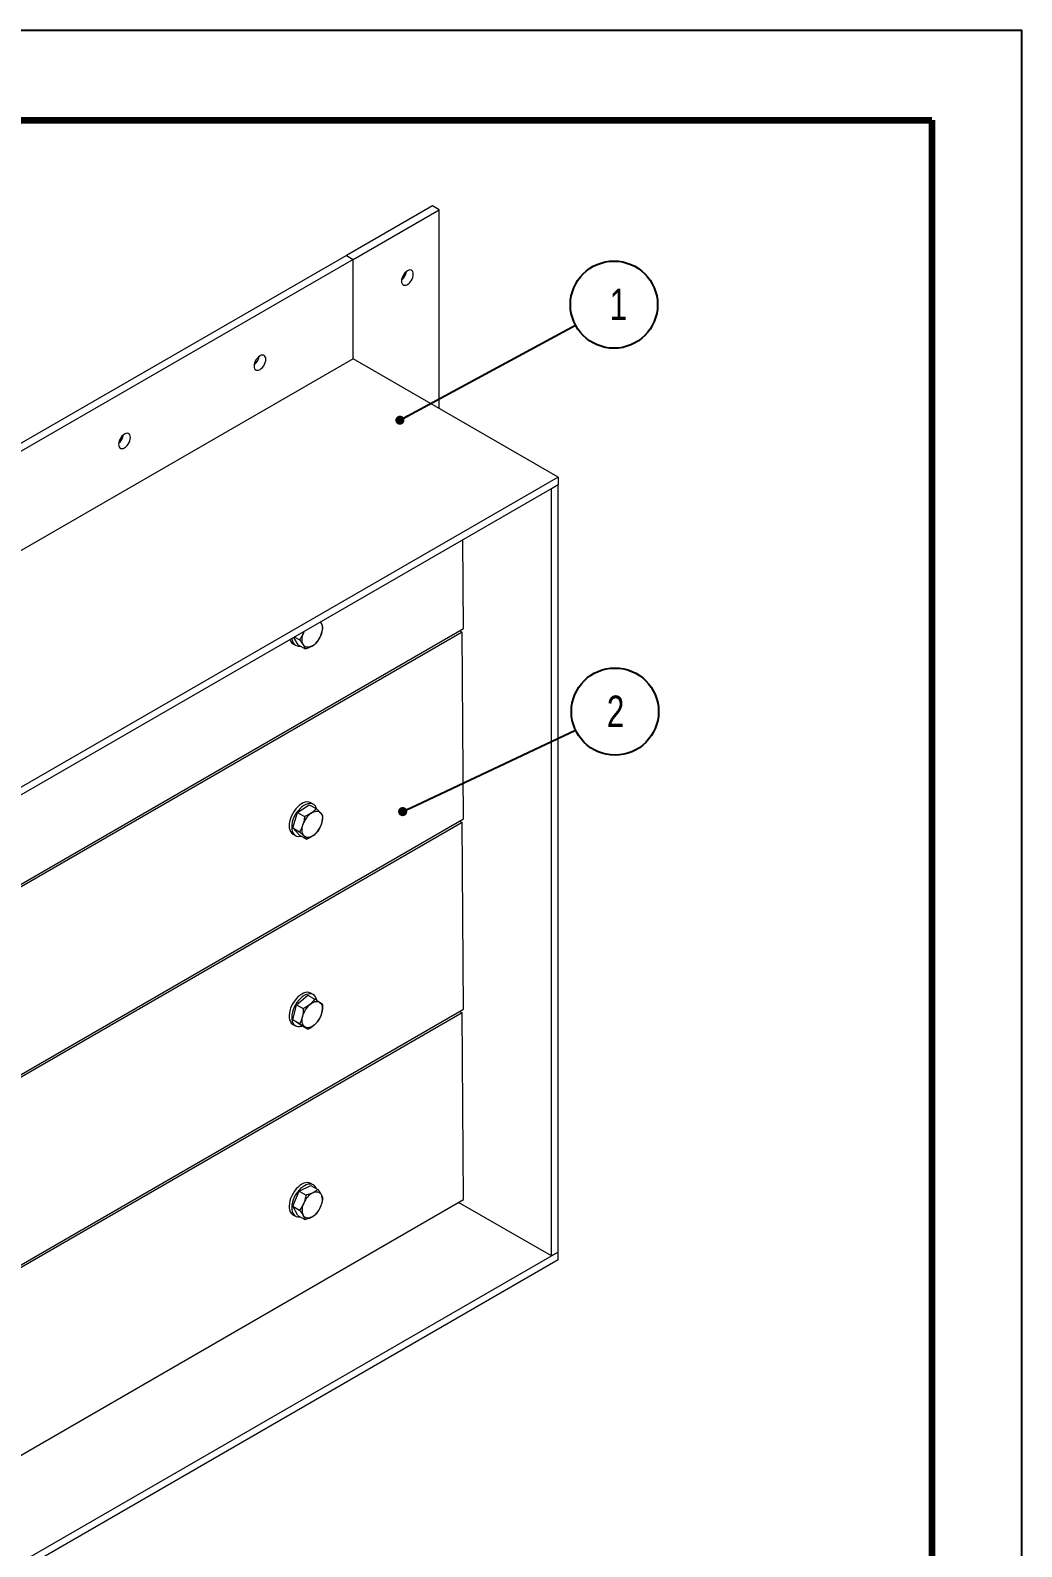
# Model space of a CAD drawing. Header units: millimetres. Extents: x 5983 to 6824, y 1301 to 1895.
# Drawn here: x 6713.9 to 6824.3, y 1726 to 1894.7 of the extents above; entities that cross this region are included whole.
import ezdxf

# ---------------------------------------------------------------- set-up
doc = ezdxf.new("R2010")
doc.units = ezdxf.units.MM
doc.linetypes.add('SLD-Sólida', pattern=[0])
doc.layers.add('FOLHA', color=7, linetype='Continuous')
doc.layers.add('FORMATO', color=90, linetype='SLD-Sólida')
doc.styles.add('SLDTEXTSTYLE5', font='TXT', dxfattribs={"width": 0.75})

msp = doc.modelspace()

# ---------------------------------------------------------------- linework, layer by layer
at = {"linetype": 'SLD-Sólida', "lineweight": 18}
for p, q in [((6758.68, 1875.21), (6749.1, 1869.69)), ((6759.43, 1874.78), (6758.68, 1875.21)), ((6749.85, 1869.25), (6759.43, 1874.78)), ((6759.43, 1852.66), (6759.43, 1874.78)), ((6749.1, 1869.69), (6637.85, 1805.48)), ((6749.85, 1869.25), (6638.6, 1805.05)), ((6749.1, 1869.69), (6749.85, 1869.25)), ((6749.85, 1858.19), (6749.85, 1869.25)), ((6755.24, 1867.02), (6755.22, 1866.85)), ((6755.22, 1866.85), (6755.24, 1866.69)), ((6755.29, 1867.21), (6755.24, 1867.02)), ((6755.24, 1866.69), (6755.29, 1866.55)), ((6755.37, 1867.4), (6755.29, 1867.21)), ((6755.29, 1866.55), (6755.37, 1866.45)), ((6755.47, 1867.58), (6755.37, 1867.4)), ((6755.37, 1866.45), (6755.47, 1866.39)), ((6755.6, 1867.75), (6755.47, 1867.58)), ((6755.74, 1867.88), (6755.6, 1867.75)), ((6755.88, 1867.99), (6755.74, 1867.88)), ((6755.74, 1866.4), (6755.88, 1866.46)), ((6756.03, 1868.05), (6755.88, 1867.99)), ((6755.88, 1866.46), (6756.03, 1866.57)), ((6756.17, 1868.08), (6756.03, 1868.05)), ((6756.03, 1866.57), (6756.17, 1866.7)), ((6756.29, 1868.06), (6756.17, 1868.08)), ((6756.17, 1866.7), (6756.29, 1866.87)), ((6756.4, 1868), (6756.29, 1868.06)), ((6756.29, 1866.87), (6756.4, 1867.05)), ((6756.48, 1867.9), (6756.4, 1868)), ((6756.4, 1867.05), (6756.48, 1867.24)), ((6756.53, 1867.77), (6756.48, 1867.9)), ((6756.48, 1867.24), (6756.53, 1867.43)), ((6756.54, 1867.61), (6756.53, 1867.77)), ((6756.53, 1867.43), (6756.54, 1867.61)), ((6755.47, 1866.39), (6755.6, 1866.37)), ((6755.6, 1866.37), (6755.74, 1866.4)), ((6749.85, 1858.19), (6638.6, 1793.98)), ((6739.07, 1858.12), (6738.96, 1857.94)), ((6739.19, 1858.28), (6739.07, 1858.12)), ((6739.33, 1858.42), (6739.19, 1858.28)), ((6739.48, 1858.52), (6739.33, 1858.42)), ((6739.62, 1858.59), (6739.48, 1858.52)), ((6739.76, 1858.61), (6739.62, 1858.59)), ((6739.89, 1858.59), (6739.76, 1858.61)), ((6739.99, 1858.53), (6739.89, 1858.59)), ((6740.07, 1858.43), (6739.99, 1858.53)), ((6740.12, 1858.3), (6740.07, 1858.43)), ((6740.14, 1858.14), (6740.12, 1858.3)), ((6740.12, 1857.96), (6740.14, 1858.14)), ((6772.66, 1845.02), (6749.85, 1858.19)), ((6738.83, 1857.56), (6738.82, 1857.38)), ((6738.82, 1857.38), (6738.83, 1857.22)), ((6738.88, 1857.75), (6738.83, 1857.56)), ((6738.83, 1857.22), (6738.88, 1857.08)), ((6738.96, 1857.94), (6738.88, 1857.75)), ((6738.88, 1857.08), (6738.96, 1856.99)), ((6738.96, 1856.99), (6739.07, 1856.92)), ((6739.07, 1856.92), (6739.19, 1856.91)), ((6739.19, 1856.91), (6739.33, 1856.93)), ((6739.33, 1856.93), (6739.48, 1857)), ((6739.48, 1857), (6739.62, 1857.1)), ((6739.62, 1857.1), (6739.76, 1857.24)), ((6739.76, 1857.24), (6739.89, 1857.4)), ((6739.89, 1857.4), (6739.99, 1857.58)), ((6739.99, 1857.58), (6740.07, 1857.77)), ((6740.07, 1857.77), (6740.12, 1857.96)), ((6724.11, 1849.57), (6723.98, 1849.41)), ((6724.25, 1849.71), (6724.11, 1849.57)), ((6724.39, 1849.81), (6724.25, 1849.71)), ((6724.54, 1849.88), (6724.39, 1849.81)), ((6724.68, 1849.9), (6724.54, 1849.88)), ((6724.8, 1849.89), (6724.68, 1849.9)), ((6724.91, 1849.82), (6724.8, 1849.89)), ((6724.99, 1849.73), (6724.91, 1849.82)), ((6725.04, 1849.59), (6724.99, 1849.73)), ((6725.05, 1849.43), (6725.04, 1849.59)), ((6723.75, 1848.85), (6723.73, 1848.67)), ((6723.73, 1848.67), (6723.75, 1848.51)), ((6723.8, 1849.04), (6723.75, 1848.85)), ((6723.75, 1848.51), (6723.8, 1848.38)), ((6723.88, 1849.23), (6723.8, 1849.04)), ((6723.8, 1848.38), (6723.88, 1848.28)), ((6723.98, 1849.41), (6723.88, 1849.23)), ((6723.88, 1848.28), (6723.98, 1848.22)), ((6723.98, 1848.22), (6724.11, 1848.2)), ((6724.11, 1848.2), (6724.25, 1848.22)), ((6724.25, 1848.22), (6724.39, 1848.29)), ((6724.39, 1848.29), (6724.54, 1848.39)), ((6724.54, 1848.39), (6724.68, 1848.53)), ((6724.68, 1848.53), (6724.8, 1848.69)), ((6724.8, 1848.69), (6724.91, 1848.87)), ((6724.91, 1848.87), (6724.99, 1849.06)), ((6724.99, 1849.06), (6725.04, 1849.25)), ((6725.04, 1849.25), (6725.05, 1849.43)), ((6772.66, 1845.02), (6664.93, 1782.84)), ((6772.66, 1845.02), (6772.66, 1844.16)), ((6772.66, 1844.16), (6663.98, 1781.43)), ((6772.66, 1844.16), (6771.92, 1843.72)), ((6771.92, 1758.35), (6771.92, 1843.72)), ((6772.66, 1758.78), (6772.66, 1844.16)), ((6762.14, 1828.16), (6762.06, 1838.03)), ((6663.98, 1771.51), (6762.14, 1828.16)), ((6761.97, 1827.77), (6663.98, 1771.21)), ((6744.26, 1827.52), (6744.33, 1827.71)), ((6744.33, 1827.71), (6744.38, 1827.83)), ((6744.37, 1827.82), (6744.33, 1827.71)), ((6746.18, 1828.87), (6746.21, 1828.85)), ((6746.29, 1828.75), (6746.2, 1828.88)), ((6746.21, 1828.85), (6746.29, 1828.75)), ((6746.29, 1828.75), (6746.35, 1828.63)), ((6746.37, 1827.79), (6746.32, 1827.6)), ((6746.35, 1828.63), (6746.39, 1828.49)), ((6746.41, 1827.98), (6746.37, 1827.79)), ((6746.39, 1828.49), (6746.41, 1828.33)), ((6746.41, 1828.33), (6746.42, 1828.16)), ((6746.42, 1828.16), (6746.41, 1827.98)), ((6761.71, 1827.91), (6761.97, 1827.77)), ((6762.14, 1806.98), (6761.97, 1827.77)), ((6743.02, 1827.05), (6743.03, 1826.97)), ((6743.03, 1826.97), (6743.09, 1826.75)), ((6743.09, 1826.75), (6743.17, 1826.57)), ((6743.15, 1826.47), (6743.44, 1826.31)), ((6743.17, 1826.57), (6743.29, 1826.42)), ((6743.73, 1826.37), (6743.23, 1827.17)), ((6743.29, 1826.42), (6743.43, 1826.32)), ((6743.34, 1827.23), (6743.88, 1826.93)), ((6743.43, 1826.32), (6743.6, 1826.25)), ((6743.6, 1826.25), (6743.78, 1826.22)), ((6743.73, 1826.37), (6744.5, 1825.93)), ((6743.78, 1826.22), (6743.97, 1826.23)), ((6744.16, 1826.96), (6744.17, 1827.14)), ((6744.16, 1826.79), (6744.16, 1826.96)), ((6744.19, 1826.64), (6744.16, 1826.79)), ((6744.17, 1827.14), (6744.21, 1827.33)), ((6744.23, 1826.5), (6744.19, 1826.64)), ((6744.21, 1827.33), (6744.26, 1827.52)), ((6744.29, 1826.37), (6744.23, 1826.5)), ((6744.37, 1826.27), (6744.29, 1826.37)), ((6744.46, 1826.19), (6744.37, 1826.27)), ((6744.57, 1826.13), (6744.46, 1826.19)), ((6744.69, 1826.1), (6744.57, 1826.13)), ((6744.82, 1826.1), (6744.69, 1826.1)), ((6744.96, 1826.11), (6744.82, 1826.1)), ((6745.11, 1826.16), (6744.96, 1826.11)), ((6745.25, 1826.22), (6745.11, 1826.16)), ((6746.32, 1827.6), (6746.25, 1827.41)), ((6743.12, 1807.6), (6742.98, 1807.33)), ((6743.28, 1807.86), (6743.12, 1807.6)), ((6743.12, 1805.99), (6743.66, 1807.69)), ((6743.4, 1807.44), (6743.26, 1807.17)), ((6743.46, 1808.1), (6743.28, 1807.86)), ((6743.56, 1807.7), (6743.4, 1807.44)), ((6743.66, 1808.31), (6743.46, 1808.1)), ((6743.75, 1807.94), (6743.56, 1807.7)), ((6743.66, 1807.69), (6744.96, 1808.57)), ((6743.87, 1808.5), (6743.66, 1808.31)), ((6743.66, 1807.69), (6744.43, 1807.25)), ((6743.94, 1808.15), (6743.75, 1807.94)), ((6744.08, 1808.65), (6743.87, 1808.5)), ((6744.15, 1808.34), (6743.94, 1808.15)), ((6744.3, 1808.76), (6744.08, 1808.65)), ((6744.37, 1808.49), (6744.15, 1808.34)), ((6744.51, 1808.84), (6744.3, 1808.76)), ((6744.58, 1808.6), (6744.37, 1808.49)), ((6744.72, 1808.87), (6744.51, 1808.84)), ((6744.8, 1808.68), (6744.58, 1808.6)), ((6744.91, 1808.85), (6744.72, 1808.87)), ((6745, 1808.71), (6744.8, 1808.68)), ((6745.08, 1808.8), (6744.91, 1808.85)), ((6744.96, 1808.57), (6745.73, 1808.13)), ((6745.19, 1808.69), (6745, 1808.71)), ((6745.12, 1808.77), (6745.08, 1808.8)), ((6745.41, 1808.61), (6745.12, 1808.77)), ((6745.18, 1807.64), (6745.33, 1807.72)), ((6745.36, 1808.64), (6745.19, 1808.69)), ((6745.33, 1807.72), (6745.48, 1807.79)), ((6745.51, 1808.54), (6745.36, 1808.64)), ((6745.48, 1807.79), (6745.62, 1807.83)), ((6745.64, 1808.41), (6745.51, 1808.54)), ((6745.62, 1807.83), (6745.76, 1807.85)), ((6745.73, 1808.23), (6745.64, 1808.41)), ((6745.78, 1808.11), (6745.73, 1808.23)), ((6745.76, 1807.85), (6745.89, 1807.84)), ((6745.89, 1807.84), (6746.01, 1807.81)), ((6746.01, 1807.81), (6746.12, 1807.75)), ((6746.12, 1807.75), (6746.21, 1807.67)), ((6746.21, 1807.67), (6746.29, 1807.57)), ((6746.29, 1807.57), (6746.35, 1807.44)), ((6746.35, 1807.44), (6746.39, 1807.3)), ((6663.98, 1750.33), (6762.14, 1806.98)), ((6761.97, 1806.59), (6663.98, 1750.03)), ((6742.74, 1806.49), (6742.72, 1806.23)), ((6742.72, 1806.23), (6742.74, 1805.99)), ((6742.79, 1806.77), (6742.74, 1806.49)), ((6742.74, 1805.99), (6742.79, 1805.77)), ((6742.87, 1807.05), (6742.79, 1806.77)), ((6742.79, 1805.77), (6742.87, 1805.58)), ((6742.98, 1807.33), (6742.87, 1807.05)), ((6743.02, 1806.33), (6743.01, 1806.07)), ((6743.01, 1806.07), (6743.02, 1805.83)), ((6743.07, 1806.61), (6743.02, 1806.33)), ((6743.02, 1805.83), (6743.07, 1805.61)), ((6743.15, 1806.89), (6743.07, 1806.61)), ((6743.12, 1805.99), (6743.89, 1805.56)), ((6743.88, 1805.18), (6743.12, 1805.99)), ((6743.26, 1807.17), (6743.15, 1806.89)), ((6744.16, 1805.79), (6744.17, 1805.97)), ((6744.16, 1805.62), (6744.16, 1805.79)), ((6744.17, 1805.97), (6744.21, 1806.16)), ((6744.21, 1806.16), (6744.26, 1806.35)), ((6746.37, 1806.61), (6746.32, 1806.42)), ((6746.4, 1806.8), (6746.37, 1806.61)), ((6746.39, 1807.3), (6746.42, 1807.15)), ((6746.42, 1806.98), (6746.4, 1806.8)), ((6746.42, 1807.15), (6746.42, 1806.98)), ((6761.71, 1806.73), (6761.97, 1806.59)), ((6762.14, 1785.8), (6761.97, 1806.59)), ((6742.87, 1805.58), (6742.98, 1805.43)), ((6742.98, 1805.43), (6743.12, 1805.31)), ((6743.07, 1805.61), (6743.15, 1805.42)), ((6743.12, 1805.31), (6743.15, 1805.29)), ((6743.15, 1805.42), (6743.27, 1805.27)), ((6743.15, 1805.29), (6743.44, 1805.13)), ((6743.27, 1805.27), (6743.4, 1805.15)), ((6743.4, 1805.15), (6743.56, 1805.08)), ((6743.56, 1805.08), (6743.75, 1805.04)), ((6743.75, 1805.04), (6743.94, 1805.05)), ((6743.88, 1805.18), (6744.64, 1804.75)), ((6743.94, 1805.05), (6744.06, 1805.08)), ((6744.19, 1805.46), (6744.16, 1805.62)), ((6744.23, 1805.32), (6744.19, 1805.46)), ((6744.29, 1805.2), (6744.23, 1805.32)), ((6744.37, 1805.1), (6744.29, 1805.2)), ((6744.46, 1805.02), (6744.37, 1805.1)), ((6744.57, 1804.96), (6744.46, 1805.02)), ((6744.69, 1804.93), (6744.57, 1804.96)), ((6744.82, 1804.92), (6744.69, 1804.93)), ((6744.96, 1804.93), (6744.82, 1804.92)), ((6745.1, 1804.98), (6744.96, 1804.93)), ((6745.25, 1805.04), (6745.1, 1804.98)), ((6745.4, 1805.13), (6745.25, 1805.04)), ((6743.69, 1787.17), (6743.49, 1786.95)), ((6743.53, 1786.31), (6744.8, 1787.37)), ((6743.9, 1787.35), (6743.69, 1787.17)), ((6744.12, 1787.49), (6743.9, 1787.35)), ((6744.18, 1787.19), (6743.97, 1787.01)), ((6744.33, 1787.6), (6744.12, 1787.49)), ((6744.4, 1787.33), (6744.18, 1787.19)), ((6744.54, 1787.66), (6744.33, 1787.6)), ((6744.61, 1787.44), (6744.4, 1787.33)), ((6744.75, 1787.69), (6744.54, 1787.66)), ((6744.83, 1787.5), (6744.61, 1787.44)), ((6744.93, 1787.67), (6744.75, 1787.69)), ((6744.8, 1787.37), (6745.57, 1786.93)), ((6745.03, 1787.53), (6744.83, 1787.5)), ((6745.1, 1787.61), (6744.93, 1787.67)), ((6745.22, 1787.51), (6745.03, 1787.53)), ((6745.12, 1787.6), (6745.1, 1787.61)), ((6745.41, 1787.44), (6745.12, 1787.6)), ((6745.39, 1787.45), (6745.22, 1787.51)), ((6745.53, 1787.35), (6745.39, 1787.45)), ((6745.65, 1787.2), (6745.53, 1787.35)), ((6745.74, 1787.03), (6745.65, 1787.2)), ((6663.98, 1729.15), (6762.14, 1785.8)), ((6742.8, 1785.63), (6742.75, 1785.35)), ((6742.89, 1785.91), (6742.8, 1785.63)), ((6743, 1786.19), (6742.89, 1785.91)), ((6743.14, 1786.46), (6743, 1786.19)), ((6743.08, 1785.47), (6743.03, 1785.19)), ((6743.17, 1785.75), (6743.08, 1785.47)), ((6743.31, 1786.72), (6743.14, 1786.46)), ((6743.15, 1784.63), (6743.53, 1786.31)), ((6743.28, 1786.03), (6743.17, 1785.75)), ((6743.42, 1786.3), (6743.28, 1786.03)), ((6743.49, 1786.95), (6743.31, 1786.72)), ((6743.59, 1786.56), (6743.42, 1786.3)), ((6743.53, 1786.31), (6744.3, 1785.87)), ((6743.77, 1786.79), (6743.59, 1786.56)), ((6743.97, 1787.01), (6743.77, 1786.79)), ((6745.04, 1786.35), (6745.18, 1786.46)), ((6745.18, 1786.46), (6745.33, 1786.55)), ((6745.33, 1786.55), (6745.48, 1786.61)), ((6745.48, 1786.61), (6745.62, 1786.65)), ((6745.62, 1786.65), (6745.76, 1786.67)), ((6745.81, 1786.82), (6745.74, 1787.03)), ((6745.76, 1786.67), (6745.89, 1786.66)), ((6745.81, 1786.8), (6745.81, 1786.82)), ((6745.89, 1786.66), (6746.01, 1786.63)), ((6746.01, 1786.63), (6746.12, 1786.57)), ((6746.12, 1786.57), (6746.21, 1786.49)), ((6746.21, 1786.49), (6746.29, 1786.39)), ((6746.29, 1786.39), (6746.35, 1786.27)), ((6746.35, 1786.27), (6746.39, 1786.12)), ((6746.4, 1785.62), (6746.37, 1785.43)), ((6746.39, 1786.12), (6746.42, 1785.97)), ((6746.42, 1785.8), (6746.4, 1785.62)), ((6746.42, 1785.97), (6746.42, 1785.8)), ((6761.71, 1785.56), (6761.97, 1785.41)), ((6761.97, 1785.41), (6663.98, 1728.85)), ((6742.75, 1785.35), (6742.72, 1785.09)), ((6742.72, 1785.09), (6742.74, 1784.85)), ((6742.74, 1784.85), (6742.78, 1784.62)), ((6742.78, 1784.62), (6742.86, 1784.43)), ((6742.86, 1784.43), (6742.96, 1784.27)), ((6742.96, 1784.27), (6743.1, 1784.15)), ((6743.03, 1785.19), (6743.01, 1784.93)), ((6743.01, 1784.93), (6743.02, 1784.69)), ((6743.02, 1784.69), (6743.06, 1784.46)), ((6743.06, 1784.46), (6743.14, 1784.27)), ((6743.1, 1784.15), (6743.15, 1784.12)), ((6743.14, 1784.27), (6743.25, 1784.11)), ((6743.15, 1784.63), (6743.91, 1784.2)), ((6744.04, 1784.02), (6743.15, 1784.63)), ((6743.15, 1784.12), (6743.44, 1783.96)), ((6743.25, 1784.11), (6743.38, 1783.99)), ((6743.38, 1783.99), (6743.54, 1783.91)), ((6743.54, 1783.91), (6743.72, 1783.87)), ((6743.72, 1783.87), (6743.91, 1783.87)), ((6743.91, 1783.87), (6744.12, 1783.92)), ((6744.04, 1784.02), (6744.8, 1783.59)), ((6744.12, 1783.92), (6744.19, 1783.94)), ((6744.16, 1784.61), (6744.17, 1784.79)), ((6744.16, 1784.44), (6744.16, 1784.61)), ((6744.19, 1784.29), (6744.16, 1784.44)), ((6744.17, 1784.79), (6744.21, 1784.98)), ((6744.23, 1784.14), (6744.19, 1784.29)), ((6744.29, 1784.02), (6744.23, 1784.14)), ((6744.37, 1783.92), (6744.29, 1784.02)), ((6744.46, 1783.84), (6744.37, 1783.92)), ((6744.57, 1783.78), (6744.46, 1783.84)), ((6744.69, 1783.75), (6744.57, 1783.78)), ((6744.96, 1783.76), (6744.82, 1783.74)), ((6745.1, 1783.8), (6744.96, 1783.76)), ((6745.25, 1783.86), (6745.1, 1783.8)), ((6745.4, 1783.95), (6745.25, 1783.86)), ((6745.54, 1784.06), (6745.4, 1783.95)), ((6762.14, 1764.62), (6761.97, 1785.41)), ((6744.82, 1783.74), (6744.69, 1783.75)), ((6743.16, 1765.31), (6743.01, 1765.04)), ((6743.12, 1763.88), (6743.85, 1765.56)), ((6743.32, 1765.56), (6743.16, 1765.31)), ((6743.51, 1765.8), (6743.32, 1765.56)), ((6743.6, 1765.4), (6743.44, 1765.15)), ((6743.71, 1766), (6743.51, 1765.8)), ((6743.79, 1765.64), (6743.6, 1765.4)), ((6743.92, 1766.18), (6743.71, 1766)), ((6743.99, 1765.84), (6743.79, 1765.64)), ((6743.85, 1765.56), (6745.15, 1766.19)), ((6743.85, 1765.56), (6744.61, 1765.13)), ((6744.13, 1766.32), (6743.92, 1766.18)), ((6744.2, 1766.02), (6743.99, 1765.84)), ((6744.35, 1766.43), (6744.13, 1766.32)), ((6744.42, 1766.16), (6744.2, 1766.02)), ((6744.56, 1766.49), (6744.35, 1766.43)), ((6744.63, 1766.27), (6744.42, 1766.16)), ((6744.76, 1766.51), (6744.56, 1766.49)), ((6744.84, 1766.33), (6744.63, 1766.27)), ((6744.95, 1766.49), (6744.76, 1766.51)), ((6745.05, 1766.35), (6744.84, 1766.33)), ((6745.12, 1766.42), (6744.95, 1766.49)), ((6745.23, 1766.33), (6745.05, 1766.35)), ((6745.41, 1766.26), (6745.12, 1766.42)), ((6745.15, 1766.19), (6745.92, 1765.76)), ((6745.4, 1766.26), (6745.23, 1766.33)), ((6745.37, 1765.39), (6745.51, 1765.45)), ((6745.51, 1765.45), (6745.66, 1765.48)), ((6745.66, 1765.48), (6745.79, 1765.49)), ((6745.79, 1765.49), (6745.92, 1765.48)), ((6745.92, 1765.48), (6746.04, 1765.44)), ((6746.04, 1765.44), (6746.14, 1765.38)), ((6746.14, 1765.38), (6746.23, 1765.29)), ((6746.23, 1765.29), (6746.31, 1765.18)), ((6663.98, 1707.97), (6762.14, 1764.62)), ((6742.75, 1764.2), (6742.73, 1763.94)), ((6742.73, 1763.94), (6742.73, 1763.69)), ((6742.73, 1763.69), (6742.78, 1763.47)), ((6742.81, 1764.48), (6742.75, 1764.2)), ((6742.89, 1764.76), (6742.81, 1764.48)), ((6743.01, 1765.04), (6742.89, 1764.76)), ((6743.03, 1764.04), (6743.01, 1763.78)), ((6743.01, 1763.78), (6743.02, 1763.53)), ((6743.02, 1763.53), (6743.06, 1763.3)), ((6743.09, 1764.32), (6743.03, 1764.04)), ((6743.18, 1764.6), (6743.09, 1764.32)), ((6743.12, 1763.88), (6743.88, 1763.45)), ((6743.69, 1762.84), (6743.12, 1763.88)), ((6743.29, 1764.88), (6743.18, 1764.6)), ((6743.44, 1765.15), (6743.29, 1764.88)), ((6771.92, 1758.35), (6761.59, 1764.31)), ((6742.78, 1763.47), (6742.85, 1763.27)), ((6742.85, 1763.27), (6742.95, 1763.11)), ((6742.95, 1763.11), (6743.09, 1762.98)), ((6743.06, 1763.3), (6743.13, 1763.11)), ((6743.09, 1762.98), (6743.15, 1762.94)), ((6743.13, 1763.11), (6743.24, 1762.95)), ((6743.15, 1762.94), (6743.44, 1762.78)), ((6743.24, 1762.95), (6743.37, 1762.82)), ((6743.37, 1762.82), (6743.52, 1762.74)), ((6743.52, 1762.74), (6743.7, 1762.69)), ((6743.69, 1762.84), (6744.46, 1762.41)), ((6743.7, 1762.69), (6743.9, 1762.69)), ((6743.9, 1762.69), (6743.95, 1762.7)), ((6744.35, 1762.76), (6744.27, 1762.87)), ((6744.44, 1762.68), (6744.35, 1762.76)), ((6744.54, 1762.61), (6744.44, 1762.68)), ((6744.66, 1762.57), (6744.54, 1762.61)), ((6744.79, 1762.56), (6744.66, 1762.57)), ((6744.92, 1762.57), (6744.79, 1762.56)), ((6745.06, 1762.61), (6744.92, 1762.57)), ((6745.21, 1762.67), (6745.06, 1762.61)), ((6772.66, 1758.78), (6663.98, 1696.05)), ((6772.66, 1758.78), (6771.92, 1758.35)), ((6772.66, 1757.91), (6772.66, 1758.78)), ((6772.66, 1757.91), (6663.98, 1695.19))]:
    msp.add_line(p, q, dxfattribs=at)
at = {"linetype": 'ByBlock', "lineweight": -2}
for p, q in [((6755.5, 1851.6), (6755.94, 1851.84)), ((6755.82, 1808.02), (6756.28, 1808.23))]:
    msp.add_line(p, q, dxfattribs=at)
at = {"linetype": 'ByBlock', "const_width": 0.508}
for points in [[(6755.27, 1851.48, 1), (6754.83, 1851.24, 1)], [(6755.59, 1807.91, 1), (6755.13, 1807.69, 1)]]:
    msp.add_lwpolyline(points, format="xyb", close=True, dxfattribs=at)
at = {"linetype": 'SLD-Sólida', "lineweight": 18}
for centre, radius, start, end in [((6754.33, 1868.12), 1.47, 307.7557, 352.2619), ((6737.92, 1858.66), 1.47, 307.7557, 352.2619), ((6722.84, 1849.95), 1.47, 307.7557, 352.2619), ((6743.57, 1827.16), 0.807, 197.4482, 238.8706), ((6744.03, 1828.26), 2.38, 300.9558, 339.0656), ((6746.67, 1805.6), 2.52, 126.0876, 162.6692), ((6743.91, 1807.17), 2.52, 306.0876, 342.6692), ((6746.74, 1784.38), 2.6, 130.8752, 166.7212), ((6743.84, 1786.03), 2.6, 310.8752, 346.7212), ((6746.5, 1763.36), 2.32, 119.2733, 158.0182), ((6745.01, 1765.58), 0.786, 20.71, 59.8807), ((6745.79, 1763.47), 1.63, 152.0268, 201.4265), ((6744.08, 1764.69), 2.32, 299.2733, 338.0182), ((6744.79, 1764.59), 1.63, 332.0268, 21.4265)]:
    msp.add_arc(centre, radius, start, end, dxfattribs=at)
for points, knots in [([(6744.33, 1827.71), (6744.26, 1827.56), (6744.13, 1827.28), (6743.96, 1827.04), (6743.88, 1826.93)], [0, 0, 0, 0, 0.53526, 1, 1, 1, 1]), ([(6746.25, 1827.41), (6746.31, 1827.57), (6746.41, 1827.86), (6746.47, 1828.17), (6746.49, 1828.31)], [0, 0, 0, 0, 0.53526, 1, 1, 1, 1]), ([(6746.49, 1828.31), (6746.47, 1828.39), (6746.42, 1828.52), (6746.33, 1828.68), (6746.29, 1828.75)], [0, 0, 0, 0, 0.581944, 1, 1, 1, 1]), ([(6743.88, 1826.93), (6743.97, 1826.81), (6744.13, 1826.62), (6744.24, 1826.45), (6744.29, 1826.37)], [0, 0, 0, 0, 0.581944, 1, 1, 1, 1]), ([(6744.29, 1826.37), (6744.34, 1826.29), (6744.44, 1826.12), (6744.48, 1825.99), (6744.5, 1825.93)], [0, 0, 0, 0, 0.5352597, 1, 1, 1, 1]), ([(6744.5, 1825.93), (6744.66, 1825.98), (6744.93, 1826.06), (6745.16, 1826.18), (6745.25, 1826.22)], [0, 0, 0, 0, 0.581944, 1, 1, 1, 1]), ([(6745.25, 1826.22), (6745.37, 1826.29), (6745.58, 1826.41), (6745.73, 1826.56), (6745.81, 1826.63)], [0, 0, 0, 0, 0.53526, 1, 1, 1, 1]), ([(6745.81, 1826.63), (6745.9, 1826.77), (6746.07, 1827.01), (6746.2, 1827.29), (6746.25, 1827.41)], [0, 0, 0, 0, 0.581944, 1, 1, 1, 1]), ([(6745.18, 1807.64), (6745.06, 1807.56), (6744.83, 1807.42), (6744.56, 1807.3), (6744.43, 1807.25)], [0, 0, 0, 0, 0.53526, 1, 1, 1, 1]), ([(6745.73, 1808.13), (6745.64, 1808.03), (6745.48, 1807.85), (6745.27, 1807.7), (6745.18, 1807.64)], [0, 0, 0, 0, 0.581944, 1, 1, 1, 1]), ([(6746.21, 1807.67), (6746.14, 1807.75), (6746, 1807.89), (6745.82, 1808.06), (6745.73, 1808.13)], [0, 0, 0, 0, 0.53526, 1, 1, 1, 1]), ([(6746.49, 1807.32), (6746.45, 1807.38), (6746.38, 1807.48), (6746.26, 1807.61), (6746.21, 1807.67)], [0, 0, 0, 0, 0.581944, 1, 1, 1, 1]), ([(6744.26, 1806.35), (6744.2, 1806.2), (6744.1, 1805.92), (6743.96, 1805.67), (6743.89, 1805.56)], [0, 0, 0, 0, 0.53526, 1, 1, 1, 1]), ([(6744.43, 1807.25), (6744.41, 1807.07), (6744.38, 1806.76), (6744.29, 1806.47), (6744.26, 1806.35)], [0, 0, 0, 0, 0.581944, 1, 1, 1, 1]), ([(6745.95, 1805.63), (6746.03, 1805.77), (6746.18, 1806.02), (6746.28, 1806.3), (6746.32, 1806.42)], [0, 0, 0, 0, 0.581944, 1, 1, 1, 1]), ([(6746.32, 1806.42), (6746.36, 1806.57), (6746.44, 1806.87), (6746.47, 1807.18), (6746.49, 1807.32)], [0, 0, 0, 0, 0.53526, 1, 1, 1, 1]), ([(6743.89, 1805.56), (6743.99, 1805.46), (6744.17, 1805.3), (6744.31, 1805.16), (6744.37, 1805.1)], [0, 0, 0, 0, 0.581944, 1, 1, 1, 1]), ([(6744.37, 1805.1), (6744.43, 1805.03), (6744.55, 1804.9), (6744.61, 1804.79), (6744.64, 1804.75)], [0, 0, 0, 0, 0.5352597, 1, 1, 1, 1]), ([(6744.64, 1804.75), (6744.8, 1804.81), (6745.07, 1804.93), (6745.3, 1805.07), (6745.4, 1805.13)], [0, 0, 0, 0, 0.581944, 1, 1, 1, 1]), ([(6745.4, 1805.13), (6745.51, 1805.21), (6745.72, 1805.37), (6745.87, 1805.55), (6745.95, 1805.63)], [0, 0, 0, 0, 0.53526, 1, 1, 1, 1]), ([(6744.3, 1785.87), (6744.29, 1785.69), (6744.29, 1785.39), (6744.23, 1785.1), (6744.21, 1784.98)], [0, 0, 0, 0, 0.581944, 1, 1, 1, 1]), ([(6745.04, 1786.35), (6744.91, 1786.25), (6744.69, 1786.08), (6744.42, 1785.94), (6744.3, 1785.87)], [0, 0, 0, 0, 0.53526, 1, 1, 1, 1]), ([(6745.57, 1786.93), (6745.48, 1786.81), (6745.33, 1786.61), (6745.12, 1786.42), (6745.04, 1786.35)], [0, 0, 0, 0, 0.581944, 1, 1, 1, 1]), ([(6746.12, 1786.57), (6746.03, 1786.63), (6745.87, 1786.74), (6745.67, 1786.87), (6745.57, 1786.93)], [0, 0, 0, 0, 0.5352597, 1, 1, 1, 1]), ([(6746.46, 1786.32), (6746.41, 1786.36), (6746.32, 1786.43), (6746.18, 1786.53), (6746.12, 1786.57)], [0, 0, 0, 0, 0.581944, 1, 1, 1, 1]), ([(6746.37, 1785.43), (6746.4, 1785.59), (6746.45, 1785.88), (6746.46, 1786.18), (6746.46, 1786.32)], [0, 0, 0, 0, 0.53526, 1, 1, 1, 1]), ([(6744.21, 1784.98), (6744.17, 1784.83), (6744.09, 1784.55), (6743.97, 1784.31), (6743.91, 1784.2)], [0, 0, 0, 0, 0.5352597, 1, 1, 1, 1]), ([(6743.91, 1784.2), (6744.03, 1784.12), (6744.23, 1783.99), (6744.39, 1783.88), (6744.46, 1783.84)], [0, 0, 0, 0, 0.581944, 1, 1, 1, 1]), ([(6744.46, 1783.84), (6744.54, 1783.79), (6744.68, 1783.69), (6744.76, 1783.62), (6744.8, 1783.59)], [0, 0, 0, 0, 0.53526, 1, 1, 1, 1]), ([(6744.8, 1783.59), (6744.96, 1783.67), (6745.22, 1783.81), (6745.45, 1783.99), (6745.54, 1784.06)], [0, 0, 0, 0, 0.581944, 1, 1, 1, 1]), ([(6745.54, 1784.06), (6745.65, 1784.16), (6745.86, 1784.35), (6746.01, 1784.56), (6746.08, 1784.65)], [0, 0, 0, 0, 0.53526, 1, 1, 1, 1]), ([(6746.08, 1784.65), (6746.15, 1784.79), (6746.27, 1785.04), (6746.34, 1785.31), (6746.37, 1785.43)], [0, 0, 0, 0, 0.581944, 1, 1, 1, 1]), ([(6745.37, 1765.39), (6745.24, 1765.33), (6745.01, 1765.23), (6744.74, 1765.16), (6744.61, 1765.13)], [0, 0, 0, 0, 0.53526, 1, 1, 1, 1]), ([(6745.92, 1765.76), (6745.83, 1765.68), (6745.67, 1765.55), (6745.46, 1765.43), (6745.37, 1765.39)], [0, 0, 0, 0, 0.581944, 1, 1, 1, 1]), ([(6746.31, 1765.18), (6746.25, 1765.28), (6746.14, 1765.46), (6745.99, 1765.67), (6745.92, 1765.76)], [0, 0, 0, 0, 0.53526, 1, 1, 1, 1]), ([(6744.35, 1764.23), (6744.28, 1764.08), (6744.14, 1763.81), (6743.97, 1763.56), (6743.88, 1763.45)], [0, 0, 0, 0, 0.53526, 1, 1, 1, 1]), ([(6744.61, 1765.13), (6744.58, 1764.95), (6744.51, 1764.64), (6744.4, 1764.35), (6744.35, 1764.23)], [0, 0, 0, 0, 0.581944, 1, 1, 1, 1]), ([(6745.76, 1763.04), (6745.86, 1763.18), (6746.04, 1763.43), (6746.17, 1763.7), (6746.23, 1763.82)], [0, 0, 0, 0, 0.581944, 1, 1, 1, 1]), ([(6746.23, 1763.82), (6746.29, 1763.98), (6746.4, 1764.27), (6746.46, 1764.57), (6746.49, 1764.72)], [0, 0, 0, 0, 0.53526, 1, 1, 1, 1]), ([(6746.49, 1764.72), (6746.47, 1764.8), (6746.43, 1764.94), (6746.34, 1765.11), (6746.31, 1765.18)], [0, 0, 0, 0, 0.581944, 1, 1, 1, 1]), ([(6743.88, 1763.45), (6743.97, 1763.33), (6744.12, 1763.13), (6744.23, 1762.95), (6744.27, 1762.87)], [0, 0, 0, 0, 0.581944, 1, 1, 1, 1]), ([(6744.27, 1762.87), (6744.32, 1762.78), (6744.4, 1762.61), (6744.44, 1762.47), (6744.46, 1762.41)], [0, 0, 0, 0, 0.53526, 1, 1, 1, 1]), ([(6744.46, 1762.41), (6744.62, 1762.45), (6744.89, 1762.52), (6745.12, 1762.62), (6745.21, 1762.67)], [0, 0, 0, 0, 0.581944, 1, 1, 1, 1]), ([(6745.21, 1762.67), (6745.32, 1762.73), (6745.53, 1762.84), (6745.69, 1762.98), (6745.76, 1763.04)], [0, 0, 0, 0, 0.53526, 1, 1, 1, 1])]:
    msp.add_open_spline(points, degree=3, knots=knots, dxfattribs=at)
at = {"layer": 'FOLHA', "color": 9, "lineweight": 100}
for p, q in [((6008.25, 1884.75), (6814.25, 1884.75)), ((6814.25, 1884.75), (6814.25, 1310.75))]:
    msp.add_line(p, q, dxfattribs=at)
at = {"layer": 'FOLHA'}
msp.add_lwpolyline([(5983.25, 1894.75), (6824.25, 1894.75), (6824.25, 1300.75), (5983.25, 1300.75)], close=True, dxfattribs=at)
at = {"layer": 'FORMATO'}
for p, q in [((6755.94, 1851.84), (6774.61, 1861.92)), ((6756.28, 1808.23), (6774.6, 1816.86))]:
    msp.add_line(p, q, dxfattribs=at)
for centre in [(6778.88, 1864.22), (6778.99, 1818.93)]:
    msp.add_circle(centre, 4.85, dxfattribs=at)

# ---------------------------------------------------------------- texts
at = {"layer": 'FORMATO', "style": 'SLDTEXTSTYLE5', "width": 0.75}
for s, p in [('1', (6778.4, 1862.5)), ('2', (6778.08, 1817.21))]:
    msp.add_text(s, height=3.5, dxfattribs=at).set_placement(p)

doc.saveas('drawing.dxf')
